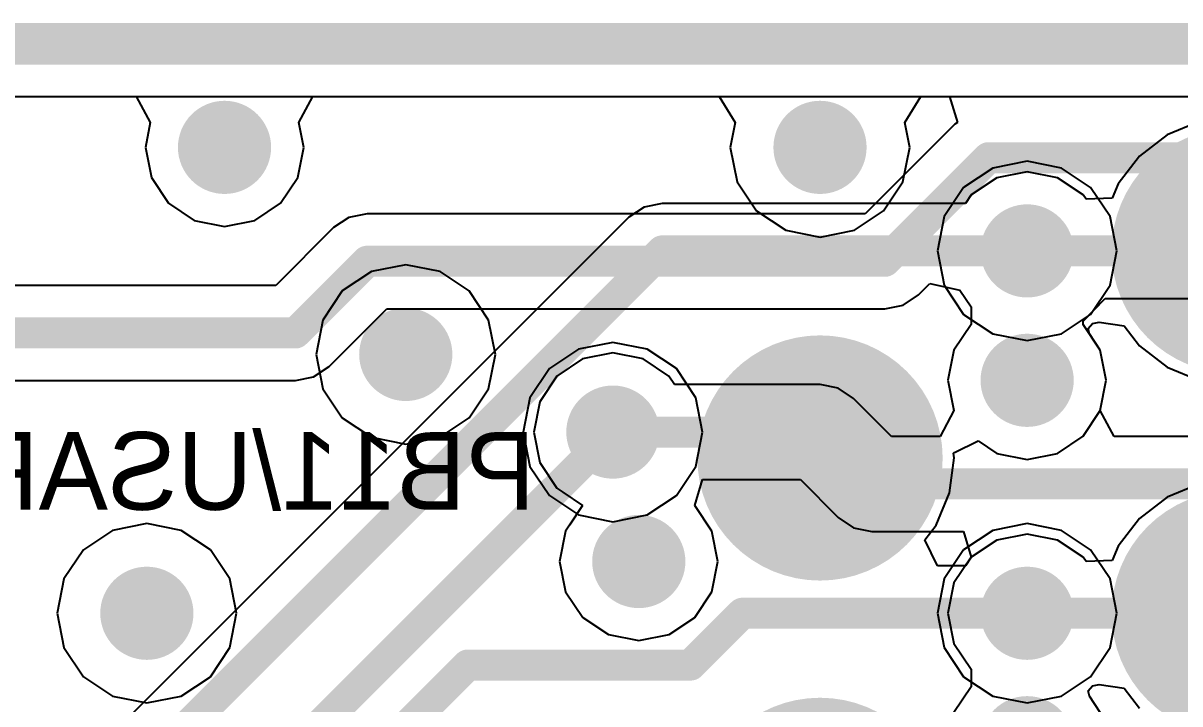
# Model space of a CAD drawing. Header units: millimetres. Extents: x 0.3 to 2.93, y 1.33 to 2.08.
# Drawn here: x 0.6261 to 0.8495, y 1.9425 to 2.074 of the extents above; entities that cross this region are included whole.
import ezdxf

# ---------------------------------------------------------------- set-up
doc = ezdxf.new("R2010")
doc.units = ezdxf.units.MM
doc.header["$MEASUREMENT"] = 0
for name, color, linetype in [('BottomLayer', 5, 'Continuous'), ('BottomOverlay', 54, 'Continuous'), ('BottomPaste', 16, 'Continuous'), ('BottomSolder', 6, 'Continuous'), ('Mechanical2', 216, 'Continuous'), ('MidLayer1', 16, 'Continuous'), ('MidLayer2', 76, 'Continuous'), ('MultiLayer', 9, 'Continuous'), ('TopLayer', 1, 'Continuous'), ('ViaHoleLayer', 16, 'Continuous')]:
    doc.layers.add(name, color=color, linetype=linetype)

# ---------------------------------------------------------------- blocks, each defined once
blk = doc.blocks.new('T____P_____T______1___B_104')
at = {"layer": 'BottomLayer', "const_width": 0.01969}
blk.add_lwpolyline([(-0.00984, 0, 1), (0.00984, 0, 1)], format="xyb", close=True, dxfattribs=at)
at = {"layer": 'BottomPaste', "const_width": 0.01768}
blk.add_lwpolyline([(-0.00884, 0, 1), (0.00884, 0, 1)], format="xyb", close=True, dxfattribs=at)
at = {"layer": 'BottomSolder', "const_width": 0.02369}
blk.add_lwpolyline([(-0.01184, 0, 1), (0.01184, 0, 1)], format="xyb", close=True, dxfattribs=at)
blk = doc.blocks.new('T____P_____T______1___B_105')
at = {"layer": 'BottomLayer', "const_width": 0.01969}
blk.add_lwpolyline([(-0.00984, 0, 1), (0.00984, 0, 1)], format="xyb", close=True, dxfattribs=at)
at = {"layer": 'BottomPaste', "const_width": 0.01768}
blk.add_lwpolyline([(-0.00884, 0, 1), (0.00884, 0, 1)], format="xyb", close=True, dxfattribs=at)
at = {"layer": 'BottomSolder', "const_width": 0.02369}
blk.add_lwpolyline([(-0.01184, 0, 1), (0.01184, 0, 1)], format="xyb", close=True, dxfattribs=at)
blk = doc.blocks.new('T____P_____T______1___B_110')
at = {"layer": 'BottomLayer', "const_width": 0.01969}
blk.add_lwpolyline([(-0.00984, 0, 1), (0.00984, 0, 1)], format="xyb", close=True, dxfattribs=at)
at = {"layer": 'BottomPaste', "const_width": 0.01768}
blk.add_lwpolyline([(-0.00884, 0, 1), (0.00884, 0, 1)], format="xyb", close=True, dxfattribs=at)
at = {"layer": 'BottomSolder', "const_width": 0.02369}
blk.add_lwpolyline([(-0.01184, 0, 1), (0.01184, 0, 1)], format="xyb", close=True, dxfattribs=at)
blk = doc.blocks.new('T____P_____T______1___B_111')
at = {"layer": 'BottomLayer', "const_width": 0.01969}
blk.add_lwpolyline([(-0.00984, 0, 1), (0.00984, 0, 1)], format="xyb", close=True, dxfattribs=at)
at = {"layer": 'BottomPaste', "const_width": 0.01768}
blk.add_lwpolyline([(-0.00884, 0, 1), (0.00884, 0, 1)], format="xyb", close=True, dxfattribs=at)
at = {"layer": 'BottomSolder', "const_width": 0.02369}
blk.add_lwpolyline([(-0.01184, 0, 1), (0.01184, 0, 1)], format="xyb", close=True, dxfattribs=at)

msp = doc.modelspace()

# ---------------------------------------------------------------- linework, layer by layer
at = {"layer": 'BottomLayer'}
for p, q in [((0.33706, 2.0598), (0.64796, 2.0598)), ((0.64796, 2.0598), (0.65066, 2.0548)), ((0.67934, 2.0548), (0.68204, 2.0598)), ((0.68204, 2.0598), (0.85234, 2.0598)), ((0.65066, 2.0548), (0.64971, 2.05)), ((0.68029, 2.05), (0.67934, 2.0548)), ((0.85329, 2.05502), (0.84705, 2.05244)), ((0.84705, 2.05244), (0.84168, 2.04832)), ((0.64971, 2.05), (0.65087, 2.04415)), ((0.67913, 2.04415), (0.68029, 2.05)), ((0.84168, 2.04832), (0.83756, 2.04295)), ((0.65087, 2.04415), (0.65419, 2.03919)), ((0.67581, 2.03919), (0.67913, 2.04415)), ((0.81415, 2.04413), (0.80919, 2.04081)), ((0.82, 2.04529), (0.81415, 2.04413)), ((0.82585, 2.04413), (0.82, 2.04529)), ((0.83081, 2.04081), (0.82585, 2.04413)), ((0.83756, 2.04295), (0.83642, 2.04019)), ((0.80919, 2.04081), (0.80809, 2.03918)), ((0.83138, 2.03997), (0.83081, 2.04081)), ((0.83642, 2.04019), (0.83138, 2.03997)), ((0.65419, 2.03919), (0.65915, 2.03587)), ((0.67085, 2.03587), (0.67581, 2.03919)), ((0.74603, 2.03848), (0.74306, 2.03649)), ((0.74954, 2.03918), (0.74603, 2.03848)), ((0.80809, 2.03918), (0.74954, 2.03918)), ((0.74306, 2.03649), (0.60351, 1.89694)), ((0.65915, 2.03587), (0.665, 2.03471)), ((0.665, 2.03471), (0.67085, 2.03587)), ((0.83179, 2.01501), (0.8326, 2.01598)), ((0.83203, 2.01399), (0.83179, 2.01501)), ((0.8326, 2.01598), (0.83392, 2.01626)), ((0.83392, 2.01626), (0.83872, 2.01554)), ((0.83872, 2.01554), (0.84168, 2.01168)), ((0.83413, 2.01085), (0.83203, 2.01399)), ((0.83529, 2.005), (0.83413, 2.01085)), ((0.84168, 2.01168), (0.84705, 2.00756)), ((0.84705, 2.00756), (0.85329, 2.00498)), ((0.83413, 1.99915), (0.83529, 2.005)), ((0.83081, 1.99419), (0.83413, 1.99915)), ((0.80594, 1.99105), (0.81052, 1.9933)), ((0.81052, 1.9933), (0.81415, 1.99087)), ((0.82585, 1.99087), (0.83081, 1.99419)), ((0.80579, 1.9909), (0.80594, 1.99105)), ((0.80591, 1.99), (0.80579, 1.9909)), ((0.81415, 1.99087), (0.82, 1.98971)), ((0.82, 1.98971), (0.82585, 1.99087)), ((0.80502, 1.98329), (0.80591, 1.99)), ((0.85329, 1.98502), (0.84705, 1.98244)), ((0.80244, 1.97705), (0.80502, 1.98329)), ((0.84705, 1.98244), (0.84168, 1.97832)), ((0.80023, 1.97418), (0.80244, 1.97705)), ((0.84168, 1.97832), (0.83756, 1.97295)), ((0.82, 1.97529), (0.81415, 1.97413)), ((0.82585, 1.97413), (0.82, 1.97529)), ((0.8027, 1.96918), (0.80023, 1.97418)), ((0.81415, 1.97413), (0.80919, 1.97081)), ((0.83081, 1.97081), (0.82585, 1.97413)), ((0.83756, 1.97295), (0.83642, 1.97019)), ((0.80919, 1.97081), (0.80809, 1.96918)), ((0.83138, 1.96997), (0.83081, 1.97081)), ((0.80809, 1.96918), (0.8027, 1.96918)), ((0.83642, 1.97019), (0.83138, 1.96997)), ((0.83179, 1.94501), (0.8326, 1.94598)), ((0.8326, 1.94598), (0.83392, 1.94626)), ((0.83392, 1.94626), (0.83872, 1.94554)), ((0.83203, 1.94399), (0.83179, 1.94501)), ((0.83413, 1.94085), (0.83203, 1.94399)), ((0.83872, 1.94554), (0.84168, 1.94168))]:
    msp.add_line(p, q, dxfattribs=at)
for points, const_width in [([(0.6605, 2.05, 1), (0.6695, 2.05, 1)], 0.009), ([(0.7755, 2.05, 1), (0.7845, 2.05, 1)], 0.009), ([(0.8155, 2.03, 1), (0.8245, 2.03, 1)], 0.009), ([(0.74804, 2.03, 1), (0.75104, 2.03, 1)], 0.003), ([(0.74804, 2.03, 1), (0.75104, 2.03, 1)], 0.003), ([(0.8185, 2.03, 1), (0.8215, 2.03, 1)], 0.003), ([(0.8185, 2.03, 1), (0.8215, 2.03, 1)], 0.003), ([(0.6955, 2.01, 1), (0.7045, 2.01, 1)], 0.009), ([(0.8155, 2.005, 1), (0.8245, 2.005, 1)], 0.009), ([(0.7355, 1.995, 1), (0.7445, 1.995, 1)], 0.009), ([(0.7385, 1.995, 1), (0.7415, 1.995, 1)], 0.003), ([(0.7385, 1.995, 1), (0.7415, 1.995, 1)], 0.003), ([(0.7735, 1.995, 1), (0.7765, 1.995, 1)], 0.003), ([(0.7735, 1.995, 1), (0.7765, 1.995, 1)], 0.003), ([(0.7785, 1.99, 1), (0.7815, 1.99, 1)], 0.003), ([(0.7405, 1.97, 1), (0.7495, 1.97, 1)], 0.009), ([(0.6455, 1.96, 1), (0.6545, 1.96, 1)], 0.009), ([(0.8155, 1.96, 1), (0.8245, 1.96, 1)], 0.009), ([(0.7635, 1.96, 1), (0.7665, 1.96, 1)], 0.003), ([(0.7635, 1.96, 1), (0.7665, 1.96, 1)], 0.003), ([(0.8185, 1.96, 1), (0.8215, 1.96, 1)], 0.003), ([(0.8185, 1.96, 1), (0.8215, 1.96, 1)], 0.003), ([(0.71047, 1.95, 1), (0.71347, 1.95, 1)], 0.003), ([(0.71047, 1.95, 1), (0.71347, 1.95, 1)], 0.003), ([(0.7535, 1.95, 1), (0.7565, 1.95, 1)], 0.003), ([(0.7535, 1.95, 1), (0.7565, 1.95, 1)], 0.003), ([(0.8155, 1.935, 1), (0.8245, 1.935, 1)], 0.009)]:
    msp.add_lwpolyline(points, format="xyb", close=True, dxfattribs=dict(at, const_width=const_width))
at = {"layer": 'BottomLayer', "const_width": 0.006}
for points in [[(0.61, 1.89046), (0.74954, 2.03)], [(0.74954, 2.03), (0.82, 2.03)], [(0.82, 2.03), (0.86, 2.03)], [(0.63, 1.885), (0.74, 1.995)], [(0.74, 1.995), (0.775, 1.995)], [(0.775, 1.995), (0.78, 1.99)], [(0.755, 1.95), (0.765, 1.96)], [(0.765, 1.96), (0.82, 1.96)], [(0.82, 1.96), (0.86, 1.96)], [(0.642, 1.88003), (0.71197, 1.95)], [(0.71197, 1.95), (0.755, 1.95)]]:
    msp.add_lwpolyline(points, dxfattribs=at)
at = {"layer": 'Mechanical2', "const_width": 0.008}
msp.add_lwpolyline([(0.34, 2.07), (2.89, 2.07)], dxfattribs=at)
at = {"layer": 'MidLayer1'}
for p, q in [((0.33706, 2.0598), (0.76055, 2.0598)), ((0.76055, 2.0598), (0.76362, 2.0548)), ((0.79638, 2.0548), (0.79945, 2.0598)), ((0.79945, 2.0598), (0.95055, 2.0598)), ((0.76362, 2.0548), (0.76267, 2.05)), ((0.79733, 2.05), (0.79638, 2.0548)), ((0.76267, 2.05), (0.76399, 2.04337)), ((0.79601, 2.04337), (0.79733, 2.05)), ((0.82, 2.04733), (0.81337, 2.04601)), ((0.82663, 2.04601), (0.82, 2.04733)), ((0.81337, 2.04601), (0.80774, 2.04226)), ((0.83226, 2.04226), (0.82663, 2.04601)), ((0.76399, 2.04337), (0.76774, 2.03774)), ((0.79226, 2.03774), (0.79601, 2.04337)), ((0.80774, 2.04226), (0.80399, 2.03663)), ((0.83601, 2.03663), (0.83226, 2.04226)), ((0.76774, 2.03774), (0.77337, 2.03399)), ((0.78663, 2.03399), (0.79226, 2.03774)), ((0.80399, 2.03663), (0.80267, 2.03)), ((0.83733, 2.03), (0.83601, 2.03663)), ((0.77337, 2.03399), (0.78, 2.03267)), ((0.78, 2.03267), (0.78663, 2.03399)), ((0.80267, 2.03), (0.80399, 2.02337)), ((0.83601, 2.02337), (0.83733, 2.03)), ((0.7, 2.02733), (0.69337, 2.02601)), ((0.70663, 2.02601), (0.7, 2.02733)), ((0.69337, 2.02601), (0.68774, 2.02226)), ((0.71226, 2.02226), (0.70663, 2.02601)), ((0.68774, 2.02226), (0.68399, 2.01663)), ((0.71601, 2.01663), (0.71226, 2.02226)), ((0.80399, 2.02337), (0.80774, 2.01774)), ((0.83226, 2.01774), (0.83601, 2.02337)), ((0.80774, 2.01774), (0.81337, 2.01399)), ((0.82663, 2.01399), (0.83226, 2.01774)), ((0.68399, 2.01663), (0.68267, 2.01)), ((0.71733, 2.01), (0.71601, 2.01663)), ((0.81337, 2.01399), (0.82, 2.01267)), ((0.82, 2.01267), (0.82663, 2.01399)), ((0.73337, 2.01101), (0.72774, 2.00726)), ((0.74, 2.01233), (0.73337, 2.01101)), ((0.74663, 2.01101), (0.74, 2.01233)), ((0.75226, 2.00726), (0.74663, 2.01101)), ((0.68267, 2.01), (0.68399, 2.00337)), ((0.71601, 2.00337), (0.71733, 2.01)), ((0.72774, 2.00726), (0.72399, 2.00163)), ((0.75601, 2.00163), (0.75226, 2.00726)), ((0.68399, 2.00337), (0.68774, 1.99774)), ((0.71226, 1.99774), (0.71601, 2.00337)), ((0.72399, 2.00163), (0.72267, 1.995)), ((0.75733, 1.995), (0.75601, 2.00163)), ((0.68774, 1.99774), (0.69337, 1.99399)), ((0.70663, 1.99399), (0.71226, 1.99774)), ((0.72267, 1.995), (0.72399, 1.98837)), ((0.75601, 1.98837), (0.75733, 1.995)), ((0.69337, 1.99399), (0.7, 1.99267)), ((0.7, 1.99267), (0.70663, 1.99399)), ((0.72399, 1.98837), (0.72774, 1.98274)), ((0.75226, 1.98274), (0.75601, 1.98837)), ((0.72774, 1.98274), (0.73337, 1.97899)), ((0.74663, 1.97899), (0.75226, 1.98274)), ((0.65, 1.97733), (0.64337, 1.97601)), ((0.65663, 1.97601), (0.65, 1.97733)), ((0.73337, 1.97899), (0.74, 1.97767)), ((0.74, 1.97767), (0.74663, 1.97899)), ((0.82, 1.97733), (0.81337, 1.97601)), ((0.82663, 1.97601), (0.82, 1.97733)), ((0.64337, 1.97601), (0.63774, 1.97226)), ((0.66226, 1.97226), (0.65663, 1.97601)), ((0.81337, 1.97601), (0.80774, 1.97226)), ((0.83226, 1.97226), (0.82663, 1.97601)), ((0.63774, 1.97226), (0.63399, 1.96663)), ((0.66601, 1.96663), (0.66226, 1.97226)), ((0.80774, 1.97226), (0.80399, 1.96663)), ((0.83601, 1.96663), (0.83226, 1.97226)), ((0.63399, 1.96663), (0.63267, 1.96)), ((0.66733, 1.96), (0.66601, 1.96663)), ((0.80399, 1.96663), (0.80267, 1.96)), ((0.83733, 1.96), (0.83601, 1.96663)), ((0.63267, 1.96), (0.63399, 1.95337)), ((0.66601, 1.95337), (0.66733, 1.96)), ((0.80267, 1.96), (0.80399, 1.95337)), ((0.83601, 1.95337), (0.83733, 1.96)), ((0.63399, 1.95337), (0.63774, 1.94774)), ((0.66226, 1.94774), (0.66601, 1.95337)), ((0.80399, 1.95337), (0.80774, 1.94774)), ((0.83226, 1.94774), (0.83601, 1.95337)), ((0.63774, 1.94774), (0.64337, 1.94399)), ((0.65663, 1.94399), (0.66226, 1.94774)), ((0.80774, 1.94774), (0.81337, 1.94399)), ((0.82663, 1.94399), (0.83226, 1.94774)), ((0.64337, 1.94399), (0.65, 1.94267)), ((0.65, 1.94267), (0.65663, 1.94399)), ((0.81337, 1.94399), (0.82, 1.94267)), ((0.82, 1.94267), (0.82663, 1.94399))]:
    msp.add_line(p, q, dxfattribs=at)
at = {"layer": 'MidLayer1', "const_width": 0.009}
for points in [[(0.6605, 2.05, 1), (0.6695, 2.05, 1)], [(0.7755, 2.05, 1), (0.7845, 2.05, 1)], [(0.8155, 2.03, 1), (0.8245, 2.03, 1)], [(0.6955, 2.01, 1), (0.7045, 2.01, 1)], [(0.8155, 2.005, 1), (0.8245, 2.005, 1)], [(0.7355, 1.995, 1), (0.7445, 1.995, 1)], [(0.7405, 1.97, 1), (0.7495, 1.97, 1)], [(0.6455, 1.96, 1), (0.6545, 1.96, 1)], [(0.8155, 1.96, 1), (0.8245, 1.96, 1)], [(0.8155, 1.935, 1), (0.8245, 1.935, 1)]]:
    msp.add_lwpolyline(points, format="xyb", close=True, dxfattribs=at)
at = {"layer": 'MidLayer2'}
for p, q in [((0.33706, 2.0598), (0.76055, 2.0598)), ((0.76055, 2.0598), (0.76362, 2.0548)), ((0.79638, 2.0548), (0.79945, 2.0598)), ((0.79945, 2.0598), (0.95055, 2.0598)), ((0.76362, 2.0548), (0.76267, 2.05)), ((0.79733, 2.05), (0.79638, 2.0548)), ((0.76267, 2.05), (0.76399, 2.04337)), ((0.79601, 2.04337), (0.79733, 2.05)), ((0.82, 2.04733), (0.81337, 2.04601)), ((0.82663, 2.04601), (0.82, 2.04733)), ((0.81337, 2.04601), (0.80774, 2.04226)), ((0.83226, 2.04226), (0.82663, 2.04601)), ((0.76399, 2.04337), (0.76774, 2.03774)), ((0.79226, 2.03774), (0.79601, 2.04337)), ((0.80774, 2.04226), (0.80399, 2.03663)), ((0.83601, 2.03663), (0.83226, 2.04226)), ((0.76774, 2.03774), (0.77337, 2.03399)), ((0.78663, 2.03399), (0.79226, 2.03774)), ((0.80399, 2.03663), (0.80267, 2.03)), ((0.83733, 2.03), (0.83601, 2.03663)), ((0.77337, 2.03399), (0.78, 2.03267)), ((0.78, 2.03267), (0.78663, 2.03399)), ((0.80267, 2.03), (0.80399, 2.02337)), ((0.83601, 2.02337), (0.83733, 2.03)), ((0.7, 2.02733), (0.69337, 2.02601)), ((0.70663, 2.02601), (0.7, 2.02733)), ((0.69337, 2.02601), (0.68774, 2.02226)), ((0.71226, 2.02226), (0.70663, 2.02601)), ((0.68774, 2.02226), (0.68399, 2.01663)), ((0.71601, 2.01663), (0.71226, 2.02226)), ((0.80399, 2.02337), (0.80774, 2.01774)), ((0.83226, 2.01774), (0.83601, 2.02337)), ((0.80774, 2.01774), (0.81337, 2.01399)), ((0.82663, 2.01399), (0.83226, 2.01774)), ((0.68399, 2.01663), (0.68267, 2.01)), ((0.71733, 2.01), (0.71601, 2.01663)), ((0.81337, 2.01399), (0.82, 2.01267)), ((0.82, 2.01267), (0.82663, 2.01399)), ((0.73337, 2.01101), (0.72774, 2.00726)), ((0.74, 2.01233), (0.73337, 2.01101)), ((0.74663, 2.01101), (0.74, 2.01233)), ((0.75226, 2.00726), (0.74663, 2.01101)), ((0.68267, 2.01), (0.68399, 2.00337)), ((0.71601, 2.00337), (0.71733, 2.01)), ((0.72774, 2.00726), (0.72399, 2.00163)), ((0.75601, 2.00163), (0.75226, 2.00726)), ((0.68399, 2.00337), (0.68774, 1.99774)), ((0.71226, 1.99774), (0.71601, 2.00337)), ((0.72399, 2.00163), (0.72267, 1.995)), ((0.75733, 1.995), (0.75601, 2.00163)), ((0.68774, 1.99774), (0.69337, 1.99399)), ((0.70663, 1.99399), (0.71226, 1.99774)), ((0.72267, 1.995), (0.72399, 1.98837)), ((0.75601, 1.98837), (0.75733, 1.995)), ((0.69337, 1.99399), (0.7, 1.99267)), ((0.7, 1.99267), (0.70663, 1.99399)), ((0.72399, 1.98837), (0.72774, 1.98274)), ((0.75226, 1.98274), (0.75601, 1.98837)), ((0.72774, 1.98274), (0.73337, 1.97899)), ((0.74663, 1.97899), (0.75226, 1.98274)), ((0.65, 1.97733), (0.64337, 1.97601)), ((0.65663, 1.97601), (0.65, 1.97733)), ((0.73337, 1.97899), (0.74, 1.97767)), ((0.74, 1.97767), (0.74663, 1.97899)), ((0.82, 1.97733), (0.81337, 1.97601)), ((0.82663, 1.97601), (0.82, 1.97733)), ((0.64337, 1.97601), (0.63774, 1.97226)), ((0.66226, 1.97226), (0.65663, 1.97601)), ((0.81337, 1.97601), (0.80774, 1.97226)), ((0.83226, 1.97226), (0.82663, 1.97601)), ((0.63774, 1.97226), (0.63399, 1.96663)), ((0.66601, 1.96663), (0.66226, 1.97226)), ((0.80774, 1.97226), (0.80399, 1.96663)), ((0.83601, 1.96663), (0.83226, 1.97226)), ((0.63399, 1.96663), (0.63267, 1.96)), ((0.66733, 1.96), (0.66601, 1.96663)), ((0.80399, 1.96663), (0.80267, 1.96)), ((0.83733, 1.96), (0.83601, 1.96663)), ((0.63267, 1.96), (0.63399, 1.95337)), ((0.66601, 1.95337), (0.66733, 1.96)), ((0.80267, 1.96), (0.80399, 1.95337)), ((0.83601, 1.95337), (0.83733, 1.96)), ((0.63399, 1.95337), (0.63774, 1.94774)), ((0.66226, 1.94774), (0.66601, 1.95337)), ((0.80399, 1.95337), (0.80774, 1.94774)), ((0.83226, 1.94774), (0.83601, 1.95337)), ((0.63774, 1.94774), (0.64337, 1.94399)), ((0.65663, 1.94399), (0.66226, 1.94774)), ((0.80774, 1.94774), (0.81337, 1.94399)), ((0.82663, 1.94399), (0.83226, 1.94774)), ((0.64337, 1.94399), (0.65, 1.94267)), ((0.65, 1.94267), (0.65663, 1.94399)), ((0.81337, 1.94399), (0.82, 1.94267)), ((0.82, 1.94267), (0.82663, 1.94399))]:
    msp.add_line(p, q, dxfattribs=at)
at = {"layer": 'MidLayer2', "const_width": 0.009}
for points in [[(0.6605, 2.05, 1), (0.6695, 2.05, 1)], [(0.7755, 2.05, 1), (0.7845, 2.05, 1)], [(0.8155, 2.03, 1), (0.8245, 2.03, 1)], [(0.6955, 2.01, 1), (0.7045, 2.01, 1)], [(0.8155, 2.005, 1), (0.8245, 2.005, 1)], [(0.7355, 1.995, 1), (0.7445, 1.995, 1)], [(0.7405, 1.97, 1), (0.7495, 1.97, 1)], [(0.6455, 1.96, 1), (0.6545, 1.96, 1)], [(0.8155, 1.96, 1), (0.8245, 1.96, 1)], [(0.8155, 1.935, 1), (0.8245, 1.935, 1)]]:
    msp.add_lwpolyline(points, format="xyb", close=True, dxfattribs=at)
at = {"layer": 'MultiLayer', "const_width": 0.009}
for points in [[(0.6605, 2.05, 1), (0.6695, 2.05, 1)], [(0.7755, 2.05, 1), (0.7845, 2.05, 1)], [(0.8155, 2.03, 1), (0.8245, 2.03, 1)], [(0.6955, 2.01, 1), (0.7045, 2.01, 1)], [(0.8155, 2.005, 1), (0.8245, 2.005, 1)], [(0.7355, 1.995, 1), (0.7445, 1.995, 1)], [(0.7405, 1.97, 1), (0.7495, 1.97, 1)], [(0.6455, 1.96, 1), (0.6545, 1.96, 1)], [(0.8155, 1.96, 1), (0.8245, 1.96, 1)], [(0.8155, 1.935, 1), (0.8245, 1.935, 1)]]:
    msp.add_lwpolyline(points, format="xyb", close=True, dxfattribs=at)
at = {"layer": 'TopLayer'}
for p, q in [((0.33706, 2.0598), (0.64796, 2.0598)), ((0.64796, 2.0598), (0.65066, 2.0548)), ((0.67934, 2.0548), (0.68204, 2.0598)), ((0.68204, 2.0598), (0.80501, 2.0598)), ((0.80501, 2.0598), (0.80653, 2.0548)), ((0.65066, 2.0548), (0.64971, 2.05)), ((0.68029, 2.05), (0.67934, 2.0548)), ((0.80606, 2.05449), (0.78874, 2.03718)), ((0.80653, 2.0548), (0.80606, 2.05449)), ((0.64971, 2.05), (0.65087, 2.04415)), ((0.67913, 2.04415), (0.68029, 2.05)), ((0.65087, 2.04415), (0.65419, 2.03919)), ((0.67581, 2.03919), (0.67913, 2.04415)), ((0.65419, 2.03919), (0.65915, 2.03587)), ((0.67085, 2.03587), (0.67581, 2.03919)), ((0.65915, 2.03587), (0.665, 2.03471)), ((0.665, 2.03471), (0.67085, 2.03587)), ((0.68903, 2.03648), (0.68606, 2.03449)), ((0.69254, 2.03718), (0.68903, 2.03648)), ((0.78874, 2.03718), (0.69254, 2.03718)), ((0.68606, 2.03449), (0.67489, 2.02332)), ((0.67489, 2.02332), (0.60427, 2.02332)), ((0.79903, 2.02151), (0.80124, 2.02372)), ((0.80124, 2.02372), (0.80702, 2.02243)), ((0.80702, 2.02243), (0.80919, 2.01919)), ((0.79254, 2.01882), (0.79606, 2.01952)), ((0.79606, 2.01952), (0.79903, 2.02151)), ((0.83081, 2.01645), (0.8351, 2.02082)), ((0.8351, 2.02082), (0.89665, 2.02082)), ((0.68518, 2.00766), (0.69635, 2.01882)), ((0.69635, 2.01882), (0.79254, 2.01882)), ((0.80919, 2.01919), (0.80919, 2.01581)), ((0.80919, 2.01581), (0.80587, 2.01085)), ((0.83081, 2.01581), (0.83081, 2.01645)), ((0.83413, 2.01085), (0.83081, 2.01581)), ((0.80587, 2.01085), (0.80471, 2.005)), ((0.83529, 2.005), (0.83413, 2.01085)), ((0.73415, 2.00913), (0.72919, 2.00581)), ((0.74, 2.01029), (0.73415, 2.00913)), ((0.74585, 2.00913), (0.74, 2.01029)), ((0.75081, 2.00581), (0.74585, 2.00913)), ((0.6822, 2.00567), (0.68518, 2.00766)), ((0.60427, 2.00497), (0.67869, 2.00497)), ((0.67869, 2.00497), (0.6822, 2.00567)), ((0.72919, 2.00581), (0.72587, 2.00085)), ((0.75191, 2.00418), (0.75081, 2.00581)), ((0.78, 2.00418), (0.75191, 2.00418)), ((0.78351, 2.00348), (0.78, 2.00418)), ((0.80471, 2.005), (0.80587, 1.99915)), ((0.83413, 1.99915), (0.83529, 2.005)), ((0.78649, 2.00149), (0.78351, 2.00348)), ((0.72587, 2.00085), (0.72471, 1.995)), ((0.7938, 1.99418), (0.78649, 2.00149)), ((0.80587, 1.99915), (0.80318, 1.99418)), ((0.83682, 1.99418), (0.83413, 1.99915)), ((0.72471, 1.995), (0.72587, 1.98915)), ((0.80318, 1.99418), (0.7938, 1.99418)), ((0.87811, 1.99418), (0.83682, 1.99418)), ((0.72587, 1.98915), (0.72919, 1.98419)), ((0.72919, 1.98419), (0.73036, 1.9834)), ((0.7558, 1.98082), (0.75732, 1.98582)), ((0.75732, 1.98582), (0.7762, 1.98582)), ((0.7762, 1.98582), (0.78351, 1.97851)), ((0.73036, 1.9834), (0.73413, 1.98085)), ((0.73413, 1.98085), (0.73163, 1.97699)), ((0.75581, 1.98081), (0.7558, 1.98082)), ((0.75913, 1.97585), (0.75581, 1.98081)), ((0.73163, 1.97699), (0.73087, 1.97585)), ((0.78351, 1.97851), (0.78649, 1.97652)), ((0.73087, 1.97585), (0.72971, 1.97)), ((0.76029, 1.97), (0.75913, 1.97585)), ((0.78649, 1.97652), (0.79, 1.97582)), ((0.79, 1.97582), (0.80768, 1.97582)), ((0.80768, 1.97582), (0.8092, 1.97082)), ((0.80919, 1.97081), (0.80587, 1.96585)), ((0.8092, 1.97082), (0.80919, 1.97081)), ((0.72971, 1.97), (0.73087, 1.96415)), ((0.75913, 1.96415), (0.76029, 1.97)), ((0.80587, 1.96585), (0.80471, 1.96)), ((0.73087, 1.96415), (0.73419, 1.95919)), ((0.75581, 1.95919), (0.75913, 1.96415)), ((0.73419, 1.95919), (0.73915, 1.95587)), ((0.75085, 1.95587), (0.75581, 1.95919)), ((0.80471, 1.96), (0.80587, 1.95415)), ((0.73915, 1.95587), (0.745, 1.95471)), ((0.745, 1.95471), (0.75085, 1.95587)), ((0.80587, 1.95415), (0.80919, 1.94919)), ((0.80919, 1.94919), (0.80919, 1.94581)), ((0.80919, 1.94581), (0.80587, 1.94085))]:
    msp.add_line(p, q, dxfattribs=at)
for points, const_width in [([(0.6605, 2.05, 1), (0.6695, 2.05, 1)], 0.009), ([(0.7755, 2.05, 1), (0.7845, 2.05, 1)], 0.009), ([(0.81104, 2.048, 1), (0.81404, 2.048, 1)], 0.003), ([(0.81104, 2.048, 1), (0.81404, 2.048, 1)], 0.003), ([(0.8155, 2.03, 1), (0.8245, 2.03, 1)], 0.009), ([(0.8185, 2.03, 1), (0.8215, 2.03, 1)], 0.003), ([(0.69104, 2.028, 1), (0.69404, 2.028, 1)], 0.003), ([(0.69104, 2.028, 1), (0.69404, 2.028, 1)], 0.003), ([(0.79104, 2.028, 1), (0.79404, 2.028, 1)], 0.003), ([(0.79104, 2.028, 1), (0.79404, 2.028, 1)], 0.003), ([(0.6955, 2.01, 1), (0.7045, 2.01, 1)], 0.009), ([(0.67719, 2.01415, 1), (0.68019, 2.01415, 1)], 0.003), ([(0.67719, 2.01415, 1), (0.68019, 2.01415, 1)], 0.003), ([(0.8155, 2.005, 1), (0.8245, 2.005, 1)], 0.009), ([(0.7355, 1.995, 1), (0.7445, 1.995, 1)], 0.009), ([(0.7385, 1.995, 1), (0.7415, 1.995, 1)], 0.003), ([(0.7785, 1.995, 1), (0.7815, 1.995, 1)], 0.003), ([(0.7785, 1.995, 1), (0.7815, 1.995, 1)], 0.003), ([(0.7885, 1.985, 1), (0.7915, 1.985, 1)], 0.003), ([(0.7885, 1.985, 1), (0.7915, 1.985, 1)], 0.003), ([(0.7405, 1.97, 1), (0.7495, 1.97, 1)], 0.009), ([(0.6455, 1.96, 1), (0.6545, 1.96, 1)], 0.009), ([(0.8155, 1.96, 1), (0.8245, 1.96, 1)], 0.009), ([(0.8185, 1.96, 1), (0.8215, 1.96, 1)], 0.003), ([(0.8155, 1.935, 1), (0.8245, 1.935, 1)], 0.009)]:
    msp.add_lwpolyline(points, format="xyb", close=True, dxfattribs=dict(at, const_width=const_width))
at = {"layer": 'TopLayer', "const_width": 0.006}
for points in [[(0.79254, 2.028), (0.81254, 2.048)], [(0.81254, 2.048), (0.942, 2.048)], [(0.82, 2.03), (0.90046, 2.03)], [(0.67869, 2.01415), (0.69254, 2.028)], [(0.69254, 2.028), (0.79254, 2.028)], [(0.56639, 2.01415), (0.67869, 2.01415)], [(0.74, 1.995), (0.78, 1.995)], [(0.78, 1.995), (0.79, 1.985)], [(0.79, 1.985), (0.87811, 1.985)], [(0.82, 1.96), (0.87527, 1.96)]]:
    msp.add_lwpolyline(points, dxfattribs=at)
at = {"layer": 'ViaHoleLayer', "const_width": 0.004}
for points in [[(0.663, 2.05, 1), (0.667, 2.05, 1)], [(0.778, 2.05, 1), (0.782, 2.05, 1)], [(0.818, 2.03, 1), (0.822, 2.03, 1)], [(0.698, 2.01, 1), (0.702, 2.01, 1)], [(0.818, 2.005, 1), (0.822, 2.005, 1)], [(0.738, 1.995, 1), (0.742, 1.995, 1)], [(0.743, 1.97, 1), (0.747, 1.97, 1)], [(0.648, 1.96, 1), (0.652, 1.96, 1)], [(0.818, 1.96, 1), (0.822, 1.96, 1)]]:
    msp.add_lwpolyline(points, format="xyb", close=True, dxfattribs=at)

# ---------------------------------------------------------------- block references
at = {"rotation": 90}
for name, p in [('T____P_____T______1___B_110', (0.86, 2.03)), ('T____P_____T______1___B_111', (0.78, 1.99)), ('T____P_____T______1___B_104', (0.86, 1.96)), ('T____P_____T______1___B_105', (0.78, 1.92))]:
    msp.add_blockref(name, p, dxfattribs=at)

# ---------------------------------------------------------------- texts
at = {"layer": 'BottomOverlay', "text_generation_flag": 2}
msp.add_text('PB11/USART3_RX', height=0.015, dxfattribs=at).set_placement((0.725, 1.98))

doc.saveas('drawing.dxf')
